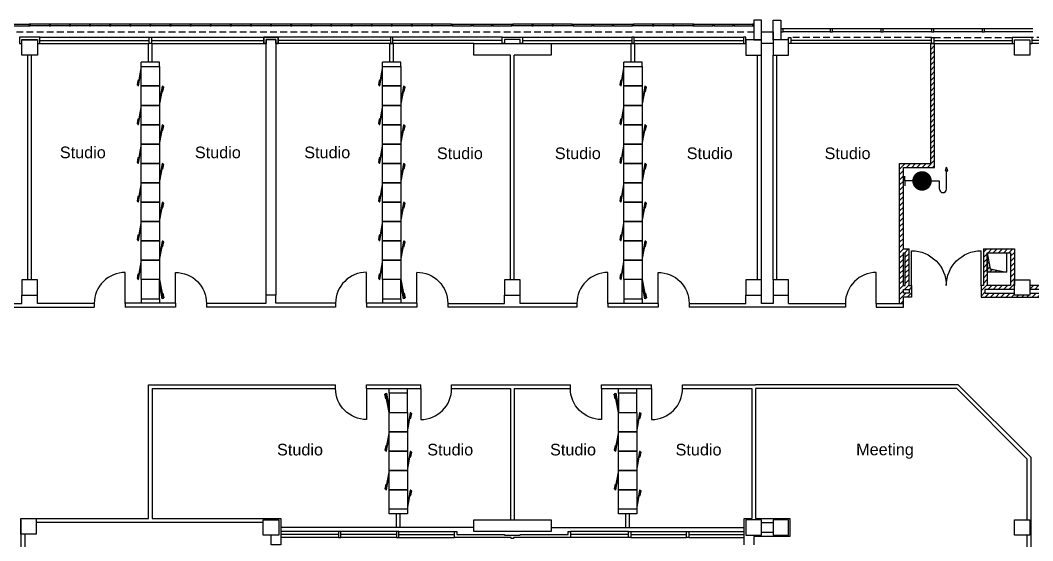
# Model space of a CAD drawing. Header units: millimetres. Extents: x 1523 to 2870, y 1212 to 1902.
# Drawn here: x 2204.9 to 2466.7, y 1767.7 to 1902.1 of the extents above; entities that cross this region are included whole.
import ezdxf

# ---------------------------------------------------------------- set-up
doc = ezdxf.new("R2010")
doc.units = ezdxf.units.MM
doc.linetypes.add('CONTINUA', pattern=[0])
doc.linetypes.add('HIDDEN', pattern=[0.375, 0.25, -0.125])
for name, color, linetype in [('arredi', 143, 'Continuous'), ('CPI', 6, 'Continuous'), ('PROIEZIONI', 4, 'CONTINUA'), ('RETINI', 8, 'Continuous'), ('SEZIONI', 7, 'Continuous'), ('SIMBOLI', 2, 'Continuous'), ('TESTO', 7, 'Continuous')]:
    doc.layers.add(name, color=color, linetype=linetype)
doc.layers.get('SIMBOLI').off()
doc.styles.add('Arial', font='Arial.ttf')

# ---------------------------------------------------------------- blocks, each defined once
blk = doc.blocks.new('ED001', base_point=(1.838, 7.784))
blk.add_line((1.838, 7.784), (1.838, 8.781))
blk.add_arc((1.836, 7.784), 0.998, 89.8816, 180)
blk = doc.blocks.new('MODULOPARETEATTREZZATA')
at = {"linetype": 'Continuous'}
for p, q in [((47, 0), (0, 0)), ((0, 0), (0, -50)), ((47, 0), (56.2, -49.1)), ((47, -50), (47, 0)), ((54.3, -49.5), (47, -10.8)), ((0, -50), (47, -50)), ((56.2, -49.1), (54.3, -49.5)), ((54.9, -35.7), (55.9, -35.5)), ((57.1, -47.5), (54.9, -35.7)), ((55.9, -35.5), (58.1, -47.3)), ((58.1, -47.3), (57.1, -47.5))]:
    blk.add_line(p, q, dxfattribs=at)
blk = doc.blocks.new('ED003', base_point=(0.838, 5.982))
for p, q in [((0.838, 5.982), (0.838, 6.482)), ((1.838, 5.982), (1.838, 6.482))]:
    blk.add_line(p, q)
for centre, start, end in [((0.838, 5.982), 0, 90), ((1.838, 5.982), 90, 180)]:
    blk.add_arc(centre, 0.5, start, end)
blk = doc.blocks.new('FUMI')
at = {"layer": 'CPI', "ltscale": 0.5}
blk.add_hatch(color=8, dxfattribs=at).paths.add_polyline_path([(7.2, 8.2), (0, 50), (0, 0), (50, 0)])
at = {"layer": 'CPI', "color": 8, "ltscale": 0.5}
for p, q in [((0, 0), (0, 50)), ((0, 50), (7.2, 8.2)), ((0, 50), (50, 50)), ((50, 50), (50, 0)), ((50, 0), (0, 0)), ((7.2, 8.2), (50, 0))]:
    blk.add_line(p, q, dxfattribs=at)

msp = doc.modelspace()

# ---------------------------------------------------------------- hatches: boundary and pattern name
at = {"layer": 'RETINI', "true_color": 0x9e004f}
h = msp.add_hatch(dxfattribs=at)
h.set_pattern_fill('ANSI31', color=234, scale=0.3)
h.set_pattern_definition([(45, (-291938.13885, 424269.952), (-0.673519209, 0.673519209), [])])
h.paths.add_polyline_path([(2526.82, 1897.12), (2524.32, 1897.12), (2524.32, 1835.11), (2484.74, 1835.11), (2484.74, 1832.61), (2526.82, 1832.61)])
h.paths.add_polyline_path([(2484.74, 1833.61), (2465.92, 1833.61), (2465.92, 1832.61), (2484.74, 1832.61)], flags=17)
h.paths.add_polyline_path([(2526.82, 1831.61), (2465.92, 1831.61), (2465.92, 1831.11), (2461.92, 1831.11), (2461.92, 1831.61), (2454.32, 1831.61), (2454.32, 1832.61), (2461.92, 1832.61), (2461.92, 1835.11), (2461.92, 1843.11), (2453.92, 1843.11), (2453.92, 1833.61), (2453.32, 1833.61), (2453.32, 1830.61), (2525.82, 1830.61), (2526.82, 1830.61)])
h.paths.add_polyline_path([(2460.92, 1833.61), (2454.92, 1833.61), (2454.92, 1842.11), (2459.92, 1842.11), (2460.92, 1842.11)], flags=16)
h.paths.add_polyline_path([(2459.92, 1837.11), (2454.92, 1837.11), (2454.92, 1842.11), (2455.64, 1837.94)], flags=16)
h.paths.add_polyline_path([(2433.22, 1864.12), (2441.29, 1864.12), (2441.29, 1896.12), (2440.29, 1896.12), (2440.29, 1865.12), (2432.22, 1865.12), (2432.22, 1829.01), (2433.22, 1829.01), (2433.22, 1830.61), (2435.32, 1830.61), (2435.32, 1833.61), (2434.72, 1833.61), (2434.72, 1843.11), (2433.22, 1843.11)])
h.paths.add_polyline_path([(2433.22, 1842.11), (2433.72, 1842.11), (2433.72, 1833.61), (2433.22, 1833.61)], flags=16)
h.paths.add_polyline_path([(2433.22, 1832.61), (2434.67, 1832.61), (2434.67, 1831.61), (2433.22, 1831.61)], flags=16)

# ---------------------------------------------------------------- linework, layer by layer
at = {"layer": 'arredi'}
for p, q in [((2240.87, 1891.31), (2236.17, 1891.31)), ((2236.17, 1890.16), (2236.17, 1891.31)), ((2240.87, 1890.16), (2240.87, 1891.31)), ((2298.57, 1890.16), (2298.57, 1891.31)), ((2303.27, 1891.31), (2298.57, 1891.31)), ((2303.27, 1890.16), (2303.27, 1891.31)), ((2365.67, 1891.31), (2360.97, 1891.31)), ((2360.97, 1890.16), (2360.97, 1891.31)), ((2365.67, 1890.16), (2365.67, 1891.31)), ((2236.17, 1830.16), (2236.17, 1829.01)), ((2240.87, 1830.16), (2240.87, 1829.01)), ((2298.57, 1830.16), (2298.57, 1829.01)), ((2303.27, 1830.16), (2303.27, 1829.01)), ((2360.97, 1830.16), (2360.97, 1829.01)), ((2365.67, 1830.16), (2365.67, 1829.01)), ((2300.27, 1805.83), (2300.27, 1807.01)), ((2304.97, 1805.83), (2304.97, 1807.01)), ((2359.57, 1805.83), (2359.57, 1807.01)), ((2364.27, 1805.83), (2364.27, 1807.01))]:
    msp.add_line(p, q, dxfattribs=at)
at = {"layer": 'arredi', "color": 1}
for p, q in [((2444.07, 1863.22), (2444.38, 1864.23)), ((2444.7, 1863.22), (2444.38, 1864.23)), ((2433.59, 1860.64), (2433.59, 1861.9)), ((2444.07, 1863.22), (2444.7, 1863.22)), ((2444.38, 1858.53), (2444.38, 1863.22)), ((2436.78, 1860.64), (2433.59, 1860.64)), ((2433.59, 1860.64), (2433.59, 1859.38)), ((2436.78, 1860.64), (2436.78, 1860.64)), ((2440.52, 1860.64), (2440.75, 1860.64)), ((2440.74, 1860.64), (2442.5, 1860.64)), ((2440.75, 1860.64), (2440.75, 1860.64)), ((2442.5, 1860.64), (2442.5, 1858.53)), ((2442.5, 1858.53), (2442.53, 1858.53)), ((2444.35, 1858.53), (2444.38, 1858.53))]:
    msp.add_line(p, q, dxfattribs=at)
at = {"layer": 'arredi', "ltscale": 0.5}
for p, q in [((2300.27, 1774.68), (2300.27, 1775.83)), ((2304.97, 1775.83), (2304.97, 1774.68)), ((2359.57, 1774.68), (2359.57, 1775.83)), ((2364.27, 1775.83), (2364.27, 1774.68)), ((2304.97, 1774.68), (2300.27, 1774.68)), ((2364.27, 1774.68), (2359.57, 1774.68))]:
    msp.add_line(p, q, dxfattribs=at)
at = {"layer": 'arredi', "color": 1, "const_width": 2.52}
msp.add_lwpolyline([(2438.04, 1859.38, 1), (2438.04, 1861.9, 1)], format="xyb", close=True, dxfattribs=at)
at = {"layer": 'arredi', "color": 1}
msp.add_arc((2443.44, 1858.53), 0.909, 180, 0, dxfattribs=at)
at = {"layer": 'PROIEZIONI', "ltscale": 0.5}
for p, q in [((2202.27, 1901.12), (2207.17, 1901.12)), ((2202.27, 1900.68), (2207.17, 1900.68)), ((2212.37, 1901.12), (2207.47, 1901.12)), ((2212.37, 1900.68), (2207.47, 1900.68)), ((2217.57, 1901.12), (2212.67, 1901.12)), ((2217.57, 1900.68), (2212.67, 1900.68)), ((2222.77, 1901.12), (2217.87, 1901.12)), ((2222.77, 1900.68), (2217.87, 1900.68)), ((2227.97, 1901.12), (2223.07, 1901.12)), ((2227.97, 1900.68), (2223.07, 1900.68)), ((2233.17, 1901.12), (2228.27, 1901.12)), ((2233.17, 1900.68), (2228.27, 1900.68)), ((2238.37, 1901.12), (2233.47, 1901.12)), ((2238.37, 1900.68), (2233.47, 1900.68)), ((2243.57, 1901.12), (2238.67, 1901.12)), ((2243.57, 1900.68), (2238.67, 1900.68)), ((2248.77, 1901.12), (2243.87, 1901.12)), ((2248.77, 1900.68), (2243.87, 1900.68)), ((2253.97, 1901.12), (2249.07, 1901.12)), ((2253.97, 1900.68), (2249.07, 1900.68)), ((2259.17, 1901.12), (2254.27, 1901.12)), ((2259.17, 1900.68), (2254.27, 1900.68)), ((2264.37, 1901.12), (2259.47, 1901.12)), ((2264.37, 1900.68), (2259.47, 1900.68)), ((2269.57, 1901.12), (2264.67, 1901.12)), ((2269.57, 1900.68), (2264.67, 1900.68)), ((2274.77, 1901.12), (2269.87, 1901.12)), ((2274.77, 1900.68), (2269.87, 1900.68)), ((2279.97, 1901.12), (2275.07, 1901.12)), ((2279.97, 1900.68), (2275.07, 1900.68)), ((2285.17, 1901.12), (2280.27, 1901.12)), ((2285.17, 1900.68), (2280.27, 1900.68)), ((2290.37, 1901.12), (2285.47, 1901.12)), ((2290.37, 1900.68), (2285.47, 1900.68)), ((2295.57, 1901.12), (2290.67, 1901.12)), ((2295.57, 1900.68), (2290.67, 1900.68)), ((2300.77, 1901.12), (2295.87, 1901.12)), ((2300.77, 1900.68), (2295.87, 1900.68)), ((2305.97, 1901.12), (2301.07, 1901.12)), ((2305.97, 1900.68), (2301.07, 1900.68)), ((2311.17, 1901.12), (2306.27, 1901.12)), ((2311.17, 1900.68), (2306.27, 1900.68)), ((2316.37, 1901.12), (2311.47, 1901.12)), ((2316.37, 1900.68), (2311.47, 1900.68)), ((2316.67, 1901.12), (2321.57, 1901.12)), ((2316.67, 1900.68), (2321.57, 1900.68)), ((2321.87, 1901.12), (2326.77, 1901.12)), ((2321.87, 1900.68), (2326.77, 1900.68)), ((2327.07, 1901.12), (2331.97, 1901.12)), ((2327.07, 1900.68), (2331.97, 1900.68)), ((2337.17, 1901.12), (2332.27, 1901.12)), ((2337.17, 1900.68), (2332.27, 1900.68)), ((2342.37, 1901.12), (2337.47, 1901.12)), ((2342.37, 1900.68), (2337.47, 1900.68)), ((2347.57, 1901.12), (2342.67, 1901.12)), ((2347.57, 1900.68), (2342.67, 1900.68)), ((2347.87, 1901.12), (2352.77, 1901.12)), ((2347.87, 1900.68), (2352.77, 1900.68)), ((2353.07, 1901.12), (2357.97, 1901.12)), ((2353.07, 1900.68), (2357.97, 1900.68)), ((2358.27, 1901.12), (2363.17, 1901.12)), ((2358.27, 1900.68), (2363.17, 1900.68)), ((2368.37, 1901.12), (2363.47, 1901.12)), ((2368.37, 1900.68), (2363.47, 1900.68)), ((2373.57, 1901.12), (2368.67, 1901.12)), ((2373.57, 1900.68), (2368.67, 1900.68)), ((2378.77, 1901.12), (2373.87, 1901.12)), ((2378.77, 1900.68), (2373.87, 1900.68)), ((2379.07, 1901.12), (2383.97, 1901.12)), ((2379.07, 1900.68), (2383.97, 1900.68)), ((2384.27, 1901.12), (2389.17, 1901.12)), ((2384.27, 1900.68), (2389.17, 1900.68)), ((2389.47, 1901.12), (2394.22, 1901.12)), ((2389.47, 1900.68), (2394.22, 1900.68)), ((2414.31, 1899.92), (2402.12, 1899.92)), ((2414.31, 1899.12), (2402.12, 1899.12)), ((2427.4, 1899.92), (2414.91, 1899.92)), ((2427.4, 1899.12), (2414.91, 1899.12)), ((2440.49, 1899.92), (2428, 1899.92)), ((2440.49, 1899.12), (2428, 1899.12)), ((2453.58, 1899.92), (2441.09, 1899.92)), ((2453.58, 1899.12), (2441.09, 1899.12)), ((2466.67, 1899.92), (2454.18, 1899.92)), ((2466.67, 1899.12), (2454.18, 1899.12)), ((2209.92, 1897.75), (2238.22, 1897.75)), ((2209.92, 1896.95), (2238.22, 1896.95)), ((2209.92, 1896.15), (2238.22, 1896.15)), ((2238.82, 1897.75), (2267.87, 1897.75)), ((2238.82, 1896.95), (2267.87, 1896.95)), ((2238.82, 1896.15), (2267.87, 1896.15)), ((2300.62, 1897.75), (2271.57, 1897.75)), ((2300.62, 1896.95), (2271.57, 1896.95)), ((2300.62, 1896.15), (2271.57, 1896.15)), ((2329.52, 1897.75), (2301.22, 1897.75)), ((2329.52, 1896.95), (2301.22, 1896.95)), ((2322.12, 1896.15), (2301.22, 1896.15)), ((2334.72, 1897.75), (2363.02, 1897.75)), ((2334.72, 1896.95), (2363.02, 1896.95)), ((2342.12, 1896.15), (2363.02, 1896.15)), ((2363.62, 1897.75), (2391.92, 1897.75)), ((2363.62, 1896.95), (2391.92, 1896.95)), ((2363.62, 1896.15), (2391.92, 1896.15)), ((2440.49, 1896.92), (2404.12, 1896.92)), ((2440.49, 1896.12), (2404.12, 1896.12)), ((2441.09, 1896.92), (2461.32, 1896.92)), ((2441.09, 1896.12), (2461.32, 1896.12)), ((2519.32, 1896.92), (2466.52, 1896.92)), ((2519.32, 1896.12), (2466.52, 1896.12)), ((2322.12, 1771.11), (2272.22, 1771.11)), ((2287.13, 1770.11), (2272.22, 1770.11)), ((2302.13, 1770.11), (2287.73, 1770.11)), ((2302.73, 1770.11), (2317.12, 1770.11)), ((2342.12, 1771.11), (2392.02, 1771.11)), ((2362.12, 1770.11), (2347.12, 1770.11)), ((2362.72, 1770.11), (2377.12, 1770.11)), ((2377.72, 1770.11), (2392.02, 1770.11)), ((2287.13, 1769.31), (2272.22, 1769.31)), ((2287.13, 1768.51), (2272.22, 1768.51)), ((2302.13, 1769.31), (2287.73, 1769.31)), ((2302.13, 1768.51), (2287.73, 1768.51)), ((2302.73, 1769.31), (2317.12, 1769.31)), ((2302.73, 1768.51), (2317.12, 1768.51)), ((2362.12, 1769.31), (2347.12, 1769.31)), ((2362.12, 1768.51), (2347.12, 1768.51)), ((2362.72, 1769.31), (2377.12, 1769.31)), ((2362.72, 1768.51), (2377.12, 1768.51)), ((2377.72, 1769.31), (2392.02, 1769.31)), ((2377.72, 1768.51), (2392.02, 1768.51))]:
    msp.add_line(p, q, dxfattribs=at)
at = {"layer": 'PROIEZIONI', "color": 143, "linetype": 'HIDDEN', "ltscale": 7}
for p, q in [((2020.12, 1899.12), (2394.52, 1899.12)), ((2440.49, 1897.72), (2404.12, 1897.72)), ((2441.09, 1897.72), (2461.32, 1897.72)), ((2519.32, 1897.72), (2466.52, 1897.72))]:
    msp.add_line(p, q, dxfattribs=at)
at = {"layer": 'RETINI'}
msp.add_line((2432.22, 1829.01), (2433.22, 1829.01), dxfattribs=at)
at = {"layer": 'SEZIONI', "ltscale": 0.5}
for p, q in [((2239.02, 1896.15), (2238.02, 1896.15)), ((2238.02, 1891.31), (2238.02, 1896.12)), ((2239.02, 1891.31), (2239.02, 1896.12)), ((2301.42, 1896.15), (2300.42, 1896.15)), ((2300.42, 1891.31), (2300.42, 1896.12)), ((2301.42, 1891.31), (2301.42, 1896.12)), ((2363.82, 1896.15), (2362.82, 1896.15)), ((2362.82, 1891.31), (2362.82, 1896.12)), ((2363.82, 1891.31), (2363.82, 1896.12)), ((2440.29, 1896.12), (2441.29, 1896.12)), ((2440.29, 1865.12), (2440.29, 1896.12)), ((2441.29, 1864.12), (2441.29, 1896.12)), ((2206.82, 1835.11), (2206.82, 1893.12)), ((2206.82, 1835.11), (2206.82, 1893.12)), ((2207.82, 1835.11), (2207.82, 1893.12)), ((2207.82, 1835.11), (2207.82, 1893.12)), ((2331.62, 1835.11), (2331.62, 1893.15)), ((2332.62, 1835.11), (2332.62, 1893.15)), ((2395.52, 1835.11), (2395.52, 1893.12)), ((2396.52, 1835.11), (2396.52, 1893.12)), ((2399.52, 1835.11), (2399.52, 1893.12)), ((2400.52, 1835.11), (2400.52, 1893.12)), ((2432.22, 1829.01), (2432.22, 1865.12)), ((2432.22, 1865.12), (2440.29, 1865.12)), ((2433.22, 1843.11), (2433.22, 1864.12)), ((2433.22, 1864.12), (2441.29, 1864.12)), ((2433.22, 1843.11), (2434.72, 1843.11)), ((2434.72, 1833.61), (2434.72, 1843.11)), ((2453.92, 1843.11), (2461.92, 1843.11)), ((2453.92, 1843.11), (2453.92, 1833.61)), ((2461.92, 1843.11), (2461.92, 1833.61)), ((2433.22, 1842.11), (2433.72, 1842.11)), ((2433.22, 1833.61), (2433.22, 1842.11)), ((2433.72, 1833.61), (2433.72, 1842.11)), ((2454.92, 1842.11), (2460.92, 1842.11)), ((2454.92, 1842.11), (2454.92, 1833.61)), ((2460.92, 1842.11), (2460.92, 1833.61)), ((2205.32, 1829.01), (2205.32, 1831.11)), ((2205.32, 1829.01), (2205.32, 1831.11)), ((2209.32, 1829.01), (2209.32, 1831.11)), ((2209.32, 1829.01), (2209.32, 1831.11)), ((2268.47, 1829.05), (2268.47, 1831.15)), ((2270.97, 1829.05), (2270.97, 1831.15)), ((2330.12, 1829.01), (2330.12, 1831.11)), ((2334.12, 1829.01), (2334.12, 1831.11)), ((2392.52, 1829.01), (2392.52, 1831.11)), ((2396.52, 1829.01), (2396.52, 1831.11)), ((2399.52, 1831.11), (2399.52, 1829.01)), ((2403.52, 1829.01), (2403.52, 1831.11)), ((2433.22, 1828.01), (2433.22, 1830.61)), ((2190.62, 1829.01), (2205.32, 1829.01)), ((2190.62, 1828.01), (2224.02, 1828.01)), ((2224.02, 1829.01), (2209.32, 1829.01)), ((2224.02, 1829.01), (2209.32, 1829.01)), ((2224.02, 1829.01), (2224.02, 1828.01)), ((2224.02, 1829.01), (2224.02, 1828.01)), ((2232.02, 1829.05), (2232.02, 1828.05)), ((2245.02, 1829.05), (2232.02, 1829.05)), ((2245.02, 1828.05), (2232.02, 1828.05)), ((2245.02, 1829.05), (2245.02, 1828.05)), ((2253.02, 1829.05), (2253.02, 1828.05)), ((2253.02, 1829.05), (2268.47, 1829.05)), ((2286.42, 1828.05), (2253.02, 1828.05)), ((2286.42, 1829.05), (2270.97, 1829.05)), ((2286.42, 1829.05), (2286.42, 1828.05)), ((2294.42, 1829.05), (2294.42, 1828.05)), ((2307.42, 1829.05), (2294.42, 1829.05)), ((2307.42, 1828.05), (2294.42, 1828.05)), ((2307.42, 1829.05), (2307.42, 1828.05)), ((2315.42, 1829.05), (2315.42, 1828.05)), ((2315.42, 1829.01), (2330.12, 1829.01)), ((2348.82, 1828.01), (2315.42, 1828.01)), ((2348.82, 1829.01), (2334.12, 1829.01)), ((2348.82, 1829.01), (2348.82, 1828.01)), ((2369.82, 1829.01), (2356.82, 1829.01)), ((2356.82, 1829.01), (2356.82, 1828.01)), ((2369.82, 1828.01), (2356.82, 1828.01)), ((2369.82, 1829.01), (2369.82, 1828.01)), ((2377.82, 1829.01), (2392.52, 1829.01)), ((2377.82, 1829.01), (2377.82, 1828.01)), ((2418.22, 1828.01), (2377.82, 1828.01)), ((2399.52, 1829.01), (2396.52, 1829.01)), ((2403.52, 1829.01), (2418.22, 1829.01)), ((2418.22, 1829.01), (2418.22, 1828.01)), ((2426.22, 1829.01), (2426.22, 1828.01)), ((2426.22, 1829.01), (2432.22, 1829.01)), ((2426.22, 1828.01), (2433.22, 1828.01)), ((2238.02, 1808.01), (2286.42, 1808.01)), ((2239.02, 1807.01), (2286.42, 1807.01)), ((2286.42, 1807.01), (2286.42, 1808.01)), ((2294.42, 1807.01), (2294.42, 1808.01)), ((2294.42, 1808.01), (2308.42, 1808.01)), ((2294.42, 1807.01), (2308.42, 1807.01)), ((2308.42, 1807.01), (2308.42, 1808.01)), ((2316.42, 1808.01), (2332.12, 1808.01)), ((2316.42, 1807.01), (2316.42, 1808.01)), ((2316.42, 1807.01), (2331.62, 1807.01)), ((2331.62, 1807.01), (2331.62, 1773.11)), ((2332.12, 1808.01), (2347.12, 1808.01)), ((2332.62, 1807.01), (2332.62, 1773.11)), ((2332.62, 1807.01), (2347.12, 1807.01)), ((2347.12, 1807.01), (2347.12, 1808.01)), ((2355.12, 1807.01), (2355.12, 1808.01)), ((2355.12, 1808.01), (2368.12, 1808.01)), ((2355.12, 1807.01), (2368.12, 1807.01)), ((2368.12, 1807.01), (2368.12, 1808.01)), ((2376.12, 1808.01), (2395.02, 1808.01)), ((2376.12, 1807.01), (2376.12, 1808.01)), ((2376.12, 1807.01), (2394.02, 1807.01)), ((2394.02, 1807.01), (2394.02, 1773.41)), ((2447.42, 1808.01), (2395.02, 1808.01)), ((2447, 1807.01), (2395.02, 1807.01)), ((2395.02, 1807.01), (2395.02, 1773.41)), ((2465.22, 1788.8), (2447, 1807.01)), ((2447.42, 1808.01), (2466.22, 1789.21)), ((2465.22, 1773.11), (2465.22, 1788.8)), ((2466.22, 1757.46), (2466.22, 1789.21)), ((2205.02, 1773.11), (2205.02, 1769.11)), ((2205.32, 1773.41), (2209.32, 1773.41)), ((2302.12, 1771.11), (2302.12, 1774.68)), ((2303.12, 1771.11), (2303.12, 1774.68)), ((2361.42, 1771.11), (2361.42, 1774.68)), ((2362.42, 1771.11), (2362.42, 1774.68)), ((2392.02, 1773.41), (2394.02, 1773.41)), ((2392.02, 1766.61), (2392.02, 1773.41)), ((2395.02, 1773.41), (2403.82, 1773.41)), ((2396.52, 1772.41), (2399.52, 1772.41)), ((2403.82, 1773.41), (2403.82, 1768.81)), ((2399.52, 1769.81), (2396.52, 1769.81)), ((2205.02, 1769.41), (2205.02, 1753.56)), ((2206.02, 1769.41), (2206.02, 1753.56)), ((2403.82, 1768.81), (2394.52, 1768.81)), ((2394.52, 1768.81), (2394.52, 1766.61)), ((2465.22, 1758.46), (2465.22, 1769.11))]:
    msp.add_line(p, q, dxfattribs=at)
for points in [[(2207.47, 1900.68), (2207.47, 1901.12), (2207.17, 1901.12), (2207.17, 1900.68)], [(2207.17, 1900.68), (2207.17, 1901.12), (2207.47, 1901.12), (2207.47, 1900.68)], [(2212.67, 1900.68), (2212.67, 1901.12), (2212.37, 1901.12), (2212.37, 1900.68)], [(2217.87, 1900.68), (2217.87, 1901.12), (2217.57, 1901.12), (2217.57, 1900.68)], [(2223.07, 1900.68), (2223.07, 1901.12), (2222.77, 1901.12), (2222.77, 1900.68)], [(2228.27, 1900.68), (2228.27, 1901.12), (2227.97, 1901.12), (2227.97, 1900.68)], [(2233.47, 1900.68), (2233.47, 1901.12), (2233.17, 1901.12), (2233.17, 1900.68)], [(2238.67, 1900.68), (2238.67, 1901.12), (2238.37, 1901.12), (2238.37, 1900.68)], [(2243.87, 1900.68), (2243.87, 1901.12), (2243.57, 1901.12), (2243.57, 1900.68)], [(2249.07, 1900.68), (2249.07, 1901.12), (2248.77, 1901.12), (2248.77, 1900.68)], [(2254.27, 1900.68), (2254.27, 1901.12), (2253.97, 1901.12), (2253.97, 1900.68)], [(2259.47, 1900.68), (2259.47, 1901.12), (2259.17, 1901.12), (2259.17, 1900.68)], [(2264.67, 1900.68), (2264.67, 1901.12), (2264.37, 1901.12), (2264.37, 1900.68)], [(2269.87, 1900.68), (2269.87, 1901.12), (2269.57, 1901.12), (2269.57, 1900.68)], [(2275.07, 1900.68), (2275.07, 1901.12), (2274.77, 1901.12), (2274.77, 1900.68)], [(2280.27, 1900.68), (2280.27, 1901.12), (2279.97, 1901.12), (2279.97, 1900.68)], [(2285.47, 1900.68), (2285.47, 1901.12), (2285.17, 1901.12), (2285.17, 1900.68)], [(2290.67, 1900.68), (2290.67, 1901.12), (2290.37, 1901.12), (2290.37, 1900.68)], [(2295.87, 1900.68), (2295.87, 1901.12), (2295.57, 1901.12), (2295.57, 1900.68)], [(2301.07, 1900.68), (2301.07, 1901.12), (2300.77, 1901.12), (2300.77, 1900.68)], [(2306.27, 1900.68), (2306.27, 1901.12), (2305.97, 1901.12), (2305.97, 1900.68)], [(2311.47, 1900.68), (2311.47, 1901.12), (2311.17, 1901.12), (2311.17, 1900.68)], [(2316.37, 1900.68), (2316.37, 1901.12), (2316.67, 1901.12), (2316.67, 1900.68)], [(2321.57, 1900.68), (2321.57, 1901.12), (2321.87, 1901.12), (2321.87, 1900.68)], [(2326.77, 1900.68), (2326.77, 1901.12), (2327.07, 1901.12), (2327.07, 1900.68)], [(2331.97, 1900.68), (2331.97, 1901.12), (2332.27, 1901.12), (2332.27, 1900.68)], [(2337.47, 1900.68), (2337.47, 1901.12), (2337.17, 1901.12), (2337.17, 1900.68)], [(2342.67, 1900.68), (2342.67, 1901.12), (2342.37, 1901.12), (2342.37, 1900.68)], [(2347.57, 1900.68), (2347.57, 1901.12), (2347.87, 1901.12), (2347.87, 1900.68)], [(2352.77, 1900.68), (2352.77, 1901.12), (2353.07, 1901.12), (2353.07, 1900.68)], [(2357.97, 1900.68), (2357.97, 1901.12), (2358.27, 1901.12), (2358.27, 1900.68)], [(2363.17, 1900.68), (2363.17, 1901.12), (2363.47, 1901.12), (2363.47, 1900.68)], [(2368.67, 1900.68), (2368.67, 1901.12), (2368.37, 1901.12), (2368.37, 1900.68)], [(2373.87, 1900.68), (2373.87, 1901.12), (2373.57, 1901.12), (2373.57, 1900.68)], [(2379.07, 1900.68), (2379.07, 1901.12), (2378.77, 1901.12), (2378.77, 1900.68)], [(2383.97, 1900.68), (2383.97, 1901.12), (2384.27, 1901.12), (2384.27, 1900.68)], [(2389.17, 1900.68), (2389.17, 1901.12), (2389.47, 1901.12), (2389.47, 1900.68)], [(2394.52, 1900.68), (2394.52, 1901.12), (2394.22, 1901.12), (2394.22, 1900.68)], [(2394.52, 1902.13), (2394.52, 1897.12), (2396.52, 1897.12), (2396.52, 1902.13)], [(2401.52, 1902.12), (2401.52, 1897.12), (2399.52, 1897.12), (2399.52, 1902.12)], [(2399.52, 1899.12), (2399.52, 1896.12), (2396.52, 1896.12), (2396.52, 1899.12)], [(2402.12, 1899.12), (2402.12, 1899.92), (2401.52, 1899.92), (2401.52, 1899.12)], [(2414.91, 1899.12), (2414.91, 1899.92), (2414.31, 1899.92), (2414.31, 1899.12)], [(2428, 1899.12), (2428, 1899.92), (2427.4, 1899.92), (2427.4, 1899.12)], [(2441.09, 1899.12), (2441.09, 1899.92), (2440.49, 1899.92), (2440.49, 1899.12)], [(2454.18, 1899.12), (2454.18, 1899.92), (2453.58, 1899.92), (2453.58, 1899.12)], [(2209.32, 1896.15), (2209.92, 1896.15), (2209.92, 1897.75), (2204.72, 1897.75), (2204.72, 1896.15), (2205.32, 1896.15), (2205.32, 1897.15), (2209.32, 1897.15)], [(2205.32, 1893.12), (2205.32, 1897.12), (2209.32, 1897.12), (2209.32, 1893.12)], [(2238.22, 1896.15), (2238.22, 1897.75), (2238.82, 1897.75), (2238.82, 1896.15)], [(2270.97, 1896.15), (2271.57, 1896.15), (2271.57, 1897.75), (2267.87, 1897.75), (2267.87, 1896.15), (2268.47, 1896.15), (2268.47, 1897.15), (2270.97, 1897.15)], [(2268.47, 1896.15), (2267.87, 1896.15), (2267.87, 1897.75), (2271.57, 1897.75), (2271.57, 1896.15), (2270.97, 1896.15), (2270.97, 1897.15), (2268.47, 1897.15)], [(2268.47, 1831.11), (2268.47, 1897.15), (2270.97, 1897.15), (2270.97, 1831.11)], [(2301.22, 1896.15), (2301.22, 1897.75), (2300.62, 1897.75), (2300.62, 1896.15)], [(2330.12, 1896.15), (2329.52, 1896.15), (2329.52, 1897.75), (2334.72, 1897.75), (2334.72, 1896.15), (2334.12, 1896.15), (2334.12, 1897.15), (2330.12, 1897.15)], [(2363.62, 1896.15), (2363.62, 1897.75), (2363.02, 1897.75), (2363.02, 1896.15)], [(2363.62, 1896.15), (2363.62, 1897.75), (2363.02, 1897.75), (2363.02, 1896.15)], [(2392.52, 1896.15), (2392.52, 1897.75), (2391.92, 1897.75), (2391.92, 1896.15)], [(2396.52, 1893.12), (2396.52, 1897.12), (2392.52, 1897.12), (2392.52, 1893.12)], [(2403.52, 1893.12), (2403.52, 1897.12), (2399.52, 1897.12), (2399.52, 1893.12)], [(2403.52, 1896.12), (2403.52, 1897.72), (2404.12, 1897.72), (2404.12, 1896.12)], [(2440.49, 1896.12), (2440.49, 1897.72), (2441.09, 1897.72), (2441.09, 1896.12)], [(2440.49, 1896.12), (2440.49, 1897.72), (2441.09, 1897.72), (2441.09, 1896.12)], [(2465.92, 1896.12), (2466.52, 1896.12), (2466.52, 1897.72), (2461.32, 1897.72), (2461.32, 1896.12), (2461.92, 1896.12), (2461.92, 1897.12), (2465.92, 1897.12)], [(2461.92, 1893.12), (2461.92, 1897.12), (2465.92, 1897.12), (2465.92, 1893.12)], [(2209.32, 1831.11), (2209.32, 1835.11), (2205.32, 1835.11), (2205.32, 1831.11)], [(2334.12, 1831.11), (2334.12, 1835.11), (2330.12, 1835.11), (2330.12, 1831.11)], [(2396.52, 1831.11), (2396.52, 1835.11), (2392.52, 1835.11), (2392.52, 1831.11)], [(2403.52, 1831.11), (2403.52, 1835.11), (2399.52, 1835.11), (2399.52, 1831.11)], [(2433.22, 1832.61), (2434.67, 1832.61), (2434.67, 1831.61), (2433.22, 1831.61), (2433.22, 1832.61)], [(2461.92, 1831.11), (2461.92, 1835.11), (2465.92, 1835.11), (2465.92, 1831.11)], [(2205.02, 1769.41), (2205.02, 1773.41), (2209.02, 1773.41), (2209.02, 1769.41)], [(2267.72, 1769.11), (2267.72, 1773.11), (2271.72, 1773.11), (2271.72, 1769.11)], [(2322.12, 1770.11), (2322.12, 1773.11), (2342.12, 1773.11), (2342.12, 1770.11)], [(2396.52, 1769.11), (2396.52, 1773.11), (2392.52, 1773.11), (2392.52, 1769.11)], [(2403.52, 1769.11), (2403.52, 1773.11), (2399.52, 1773.11), (2399.52, 1769.11)], [(2461.92, 1769.11), (2461.92, 1773.11), (2465.92, 1773.11), (2465.92, 1769.11)], [(2287.13, 1770.11), (2287.13, 1768.51), (2287.73, 1768.51), (2287.73, 1770.11)], [(2302.13, 1770.11), (2302.13, 1768.51), (2302.73, 1768.51), (2302.73, 1770.11)], [(2347.12, 1770.11), (2347.12, 1768.51), (2332.42, 1768.51), (2332.42, 1768.31), (2331.82, 1768.31), (2331.82, 1768.51), (2317.12, 1768.51), (2317.12, 1770.11), (2317.72, 1770.11), (2317.72, 1769.31), (2330.12, 1769.31), (2330.12, 1769.11), (2334.12, 1769.11), (2334.12, 1769.31), (2346.52, 1769.31), (2346.52, 1770.11)], [(2362.72, 1770.11), (2362.72, 1768.51), (2362.12, 1768.51), (2362.12, 1770.11)], [(2377.72, 1770.11), (2377.72, 1768.51), (2377.12, 1768.51), (2377.12, 1770.11)]]:
    msp.add_lwpolyline(points, close=True, dxfattribs=at)
for points in [[(2331.62, 1893.15), (2322.12, 1893.15), (2322.12, 1896.15), (2342.12, 1896.15), (2342.12, 1893.15), (2332.62, 1893.15)], [(2433.22, 1833.61), (2433.72, 1833.61)], [(2434.72, 1833.61), (2435.32, 1833.61), (2435.32, 1830.61), (2433.22, 1830.61)], [(2453.92, 1833.61), (2453.32, 1833.61), (2453.32, 1830.61), (2525.82, 1830.61)], [(2461.92, 1832.61), (2454.32, 1832.61), (2454.32, 1831.61), (2461.92, 1831.61)], [(2460.92, 1833.61), (2454.92, 1833.61)], [(2484.74, 1833.61), (2465.92, 1833.61)], [(2484.74, 1832.61), (2465.92, 1832.61)], [(2465.92, 1831.61), (2526.82, 1831.61)], [(2209.02, 1773.41), (2238.02, 1773.41), (2238.02, 1808.01)], [(2239.02, 1807.01), (2239.02, 1773.41), (2272.22, 1773.41), (2272.22, 1766.61), (2269.72, 1766.61), (2269.72, 1769.11), (2267.72, 1769.11), (2267.72, 1772.41), (2209.02, 1772.41)]]:
    msp.add_lwpolyline(points, dxfattribs=at)

# ---------------------------------------------------------------- block references
at = {"layer": 'arredi', "yscale": 0.1, "zscale": 0.1}
for p, xscale in [((2240.87, 1890.16), -0.1), ((2303.27, 1890.16), -0.1), ((2365.67, 1890.16), -0.1), ((2240.87, 1880.16), -0.1), ((2303.27, 1880.16), -0.1), ((2365.67, 1880.16), -0.1), ((2240.87, 1870.16), -0.1), ((2303.27, 1870.16), -0.1), ((2365.67, 1870.16), -0.1), ((2240.87, 1860.16), -0.1), ((2303.27, 1860.16), -0.1), ((2365.67, 1860.16), -0.1), ((2240.87, 1850.16), -0.1), ((2303.27, 1850.16), -0.1), ((2365.67, 1850.16), -0.1), ((2240.87, 1840.16), -0.1), ((2303.27, 1840.16), -0.1), ((2365.67, 1840.16), -0.1), ((2236.17, 1835.16), 0.1), ((2298.57, 1835.16), 0.1), ((2360.97, 1835.16), 0.1), ((2304.97, 1795.83), -0.1), ((2364.27, 1795.83), -0.1), ((2304.97, 1785.83), -0.1), ((2364.27, 1785.83), -0.1)]:
    msp.add_blockref('MODULOPARETEATTREZZATA', p, dxfattribs=dict(at, xscale=xscale))
at = {"layer": 'arredi', "yscale": 0.1, "zscale": 0.1, "rotation": 180}
for p, xscale in [((2236.17, 1880.16), -0.1), ((2298.57, 1880.16), -0.1), ((2360.97, 1880.16), -0.1), ((2236.17, 1870.16), -0.1), ((2298.57, 1870.16), -0.1), ((2360.97, 1870.16), -0.1), ((2236.17, 1860.16), -0.1), ((2298.57, 1860.16), -0.1), ((2360.97, 1860.16), -0.1), ((2236.17, 1850.16), -0.1), ((2298.57, 1850.16), -0.1), ((2360.97, 1850.16), -0.1), ((2236.17, 1840.16), -0.1), ((2298.57, 1840.16), -0.1), ((2360.97, 1840.16), -0.1), ((2304.97, 1800.83), 0.1), ((2364.27, 1800.83), 0.1), ((2300.27, 1795.83), -0.1), ((2359.57, 1795.83), -0.1), ((2300.27, 1785.83), -0.1), ((2359.57, 1785.83), -0.1), ((2300.27, 1775.83), -0.1), ((2359.57, 1775.83), -0.1)]:
    msp.add_blockref('MODULOPARETEATTREZZATA', p, dxfattribs=dict(at, xscale=xscale))
at = {"layer": 'PROIEZIONI', "ltscale": 0.5}
for name, p, xscale, yscale, zscale in [('ED003', (2453.32, 1833.61), -18, 18, 18), ('ED001', (2232.02, 1829.01), 8, 8, 8), ('ED001', (2294.42, 1829.05), 8, 8, 8), ('ED001', (2307.42, 1829.05), -8, 8, 8), ('ED001', (2356.82, 1829.01), 8, 8, 8), ('ED001', (2369.82, 1829.01), -8, 8, 8), ('ED001', (2426.22, 1829.01), 8, 8, 8)]:
    msp.add_blockref(name, p, dxfattribs=dict(at, xscale=xscale, yscale=yscale, zscale=zscale))
at = {"layer": 'PROIEZIONI', "ltscale": 0.5, "yscale": 8, "zscale": 8}
for p, xscale, rotation in [((2245.02, 1829.01), -8, 359.9999999999958), ((2294.42, 1807.01), -8, 180), ((2308.42, 1807.01), 8, 180), ((2355.12, 1807.01), -8, 180), ((2368.12, 1807.01), 8, 180)]:
    msp.add_blockref('ED001', p, dxfattribs=dict(at, xscale=xscale, rotation=rotation))
at = {"layer": 'SIMBOLI', "ltscale": 0.5, "xscale": 0.1, "yscale": 0.1, "zscale": 0.1}
msp.add_blockref('FUMI', (2454.92, 1837.11), dxfattribs=at)

# ---------------------------------------------------------------- texts
at = {"layer": 'TESTO', "ltscale": 0.5, "style": 'Arial'}
for s, p in [('Studio', (2215.11, 1866.51)), ('Studio', (2250.03, 1866.51)), ('Studio', (2278.31, 1866.51)), ('Studio', (2312.6, 1866.28)), ('Studio', (2343.1, 1866.28)), ('Studio', (2377.2, 1866.28)), ('Studio', (2412.84, 1866.28)), ('Studio', (2271.27, 1789.74)), ('Studio', (2310.11, 1789.74)), ('Studio', (2341.86, 1789.74)), ('Studio', (2374.32, 1789.74)), ('Meeting', (2421.01, 1789.79))]:
    msp.add_text(s, height=3, dxfattribs=at).set_placement(p)

doc.saveas('drawing.dxf')
